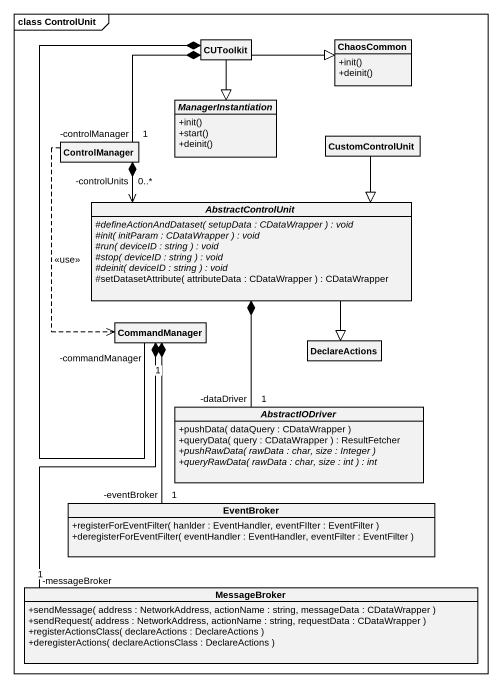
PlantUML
@startuml
mainframe class ControlUnit
hide circle
hide empty members
skinparam classAttributeIconSize 0
class CUToolkit
class ChaosCommon {
  +init()
  +deinit()
}
abstract class ManagerInstantiation {
  +init()
  +start()
  +deinit()
}
class ControlManager
class CustomControlUnit
abstract class AbstractControlUnit {
  {abstract} #defineActionAndDataset( setupData : CDataWrapper ) : void
  {abstract} #init( initParam : CDataWrapper ) : void
  {abstract} #run( deviceID : string ) : void
  {abstract} #stop( deviceID : string ) : void
  {abstract} #deinit( deviceID : string ) : void
  #setDatasetAttribute( attributeData : CDataWrapper ) : CDataWrapper
}
class CommandManager
class DeclareActions
abstract class AbstractIODriver {
  +pushData( dataQuery : CDataWrapper )
  +queryData( query : CDataWrapper ) : ResultFetcher
  {abstract} +pushRawData( rawData : char, size : Integer )
  {abstract} +queryRawData( rawData : char, size : int ) : int
}
class EventBroker {
  +registerForEventFilter( hanlder : EventHandler, eventFIlter : EventFilter )
  +deregisterForEventFilter( eventHandler : EventHandler, eventFilter : EventFilter )
}
class MessageBroker {
  +sendMessage( address : NetworkAddress, actionName : string, messageData : CDataWrapper )
  +sendRequest( address : NetworkAddress, actionName : string, requestData : CDataWrapper )
  +registerActionsClass( declareActions : DeclareActions )
  +deregisterActions( declareActionsClass : DeclareActions )
}
CUToolkit -right-|> ChaosCommon
CUToolkit --|> ManagerInstantiation
CUToolkit *-- "-controlManager\n1" ControlManager
CUToolkit *-- "-commandManager\n1" CommandManager
ControlManager "-controlUnits\n0..*" *--> AbstractControlUnit
ControlManager ..> CommandManager : <<use>>
CustomControlUnit --|> AbstractControlUnit
AbstractControlUnit --|> DeclareActions
AbstractControlUnit *-- "-dataDriver\n1" AbstractIODriver
CommandManager *-- "-eventBroker\n1" EventBroker
CommandManager *-- "-messageBroker\n1" MessageBroker
@enduml
